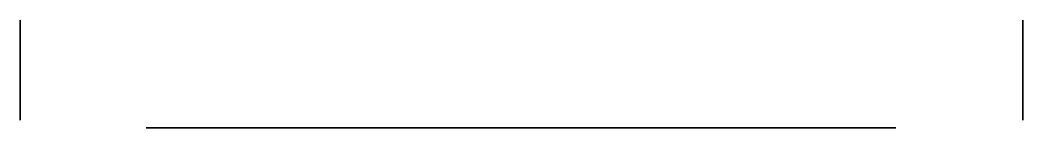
# Model space of a CAD drawing. Header units: millimetres. Extents: x 0 to 20, y 32.8 to 34.9.
import ezdxf

# ---------------------------------------------------------------- set-up
doc = ezdxf.new("R2010")
doc.units = ezdxf.units.MM
doc.header["$MEASUREMENT"] = 0

msp = doc.modelspace()

# ---------------------------------------------------------------- hatches: boundary and pattern name
h = msp.add_hatch()
h.set_pattern_fill('DOLMIT', color=256)
h.paths.add_polyline_path([(2.515, 32.765), (17.464, 32.765)])
h = msp.add_hatch()
h.set_pattern_fill('DOLMIT', color=256, scale=1.1)
h.paths.add_polyline_path([(2.515, 32.765), (17.464, 32.765)])

# ---------------------------------------------------------------- linework, layer by layer
at = {"extrusion": (1, 0, 0)}
msp.add_lwpolyline([(32.92, 29.657), (34.92, 29.657), (34.92, 9.657), (32.92, 9.657), (32.92, 29.657)], dxfattribs=at)
at = {"extrusion": (-1, 0, 0), "elevation": -20}
msp.add_lwpolyline([(-32.92, 29.657), (-34.92, 29.657), (-34.92, 9.657), (-32.92, 9.657), (-32.92, 29.657)], dxfattribs=at)
at = {"extrusion": (0, -1, 0), "elevation": -32.765}
msp.add_lwpolyline([(2.515, 34.759), (17.464, 34.759), (17.464, 12.494), (2.515, 12.494)], close=True, dxfattribs=at)
at = {"extrusion": (1, 0, 0)}
msp.add_circle((33.92, 25.527), 0.559, dxfattribs=at)
at = {"extrusion": (-1, 0, 0)}
msp.add_circle((-33.92, 25.527, -20), 0.559, dxfattribs=at)

doc.saveas('drawing.dxf')
